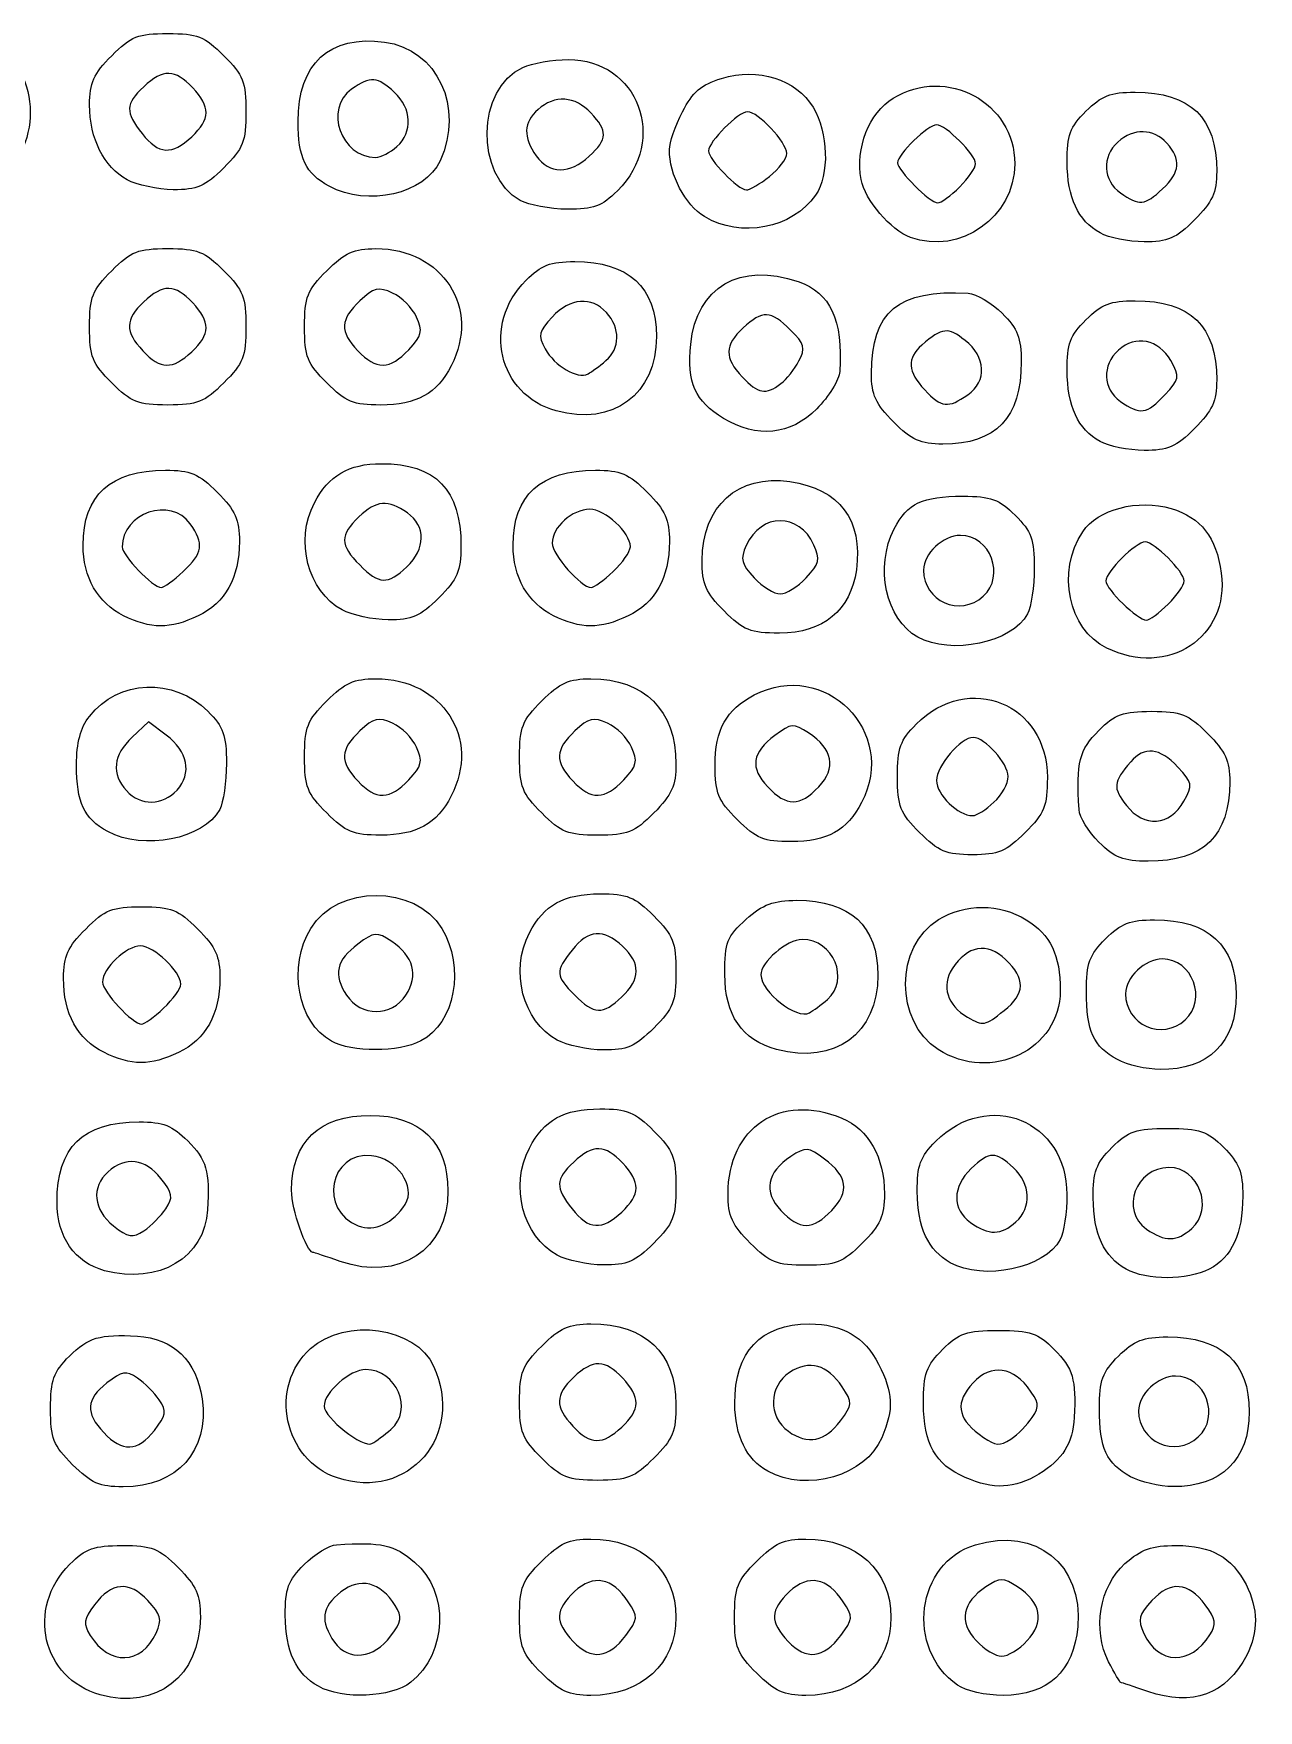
# Model space of a CAD drawing. Extents: x -1 to 2559, y 1 to 1442.
# Drawn here: x 1691.3 to 1942, y 746.3 to 1089.3 of the extents above; entities that cross this region are included whole.
import ezdxf

# ---------------------------------------------------------------- set-up
doc = ezdxf.new("R2010")
doc.units = 0
doc.layers.get('0').update_dxf_attribs({"linetype": 'CONTINUOUS'})
doc.layers.add('IMAGE', color=7, linetype='CONTINUOUS')

# ---------------------------------------------------------------- blocks, each defined once
blk = doc.blocks.new('wave')
at = {"layer": 'IMAGE', "color": 7}
for points in [[(820.81, -541.72), (820.81, -541.72)], [(862.79, -543.74), (862.79, -543.74)], [(902.14, -545.72), (902.14, -545.72)], [(807.58, -550.53), (807.58, -550.53)], [(848.93, -551.87), (848.93, -551.87)], [(939.05, -549.85), (939.05, -549.85)], [(977.96, -552.01), (977.96, -552.01)], [(888.04, -554.76), (888.04, -554.76)], [(1019.48, -552.38), (1019.48, -552.38)], [(925.74, -558.07), (925.74, -558.07)], [(967.9, -562.34), (967.9, -562.34)], [(1006.71, -561.42), (1006.71, -561.42)], [(820.81, -585.72), (820.81, -585.72)], [(865.22, -585.3), (865.22, -585.3)], [(905.56, -587.54), (905.56, -587.54)], [(804.43, -592.08), (804.43, -592.08)], [(848.43, -592.08), (848.43, -592.08)], [(941.35, -592.24), (941.35, -592.24)], [(979.6, -594.54), (979.6, -594.54)], [(1019.96, -594.54), (1019.96, -594.54)], [(895.39, -597.82), (895.39, -597.82)], [(929.65, -599.35), (929.65, -599.35)], [(964.43, -600.08), (964.43, -600.08)], [(1006.71, -604.09), (1006.71, -604.09)], [(819.04, -630.68), (819.04, -630.68)], [(864.81, -629.72), (864.81, -629.72)], [(907.04, -630.68), (907.04, -630.68)], [(946.55, -631.96), (946.55, -631.96)], [(982.79, -635.74), (982.79, -635.74)], [(1020.62, -637.34), (1020.62, -637.34)], [(806.83, -639.72), (806.83, -639.72)], [(851.58, -638.53), (851.58, -638.53)], [(894.83, -639.72), (894.83, -639.72)], [(929.76, -638.75), (929.76, -638.75)], [(969.38, -644.09), (969.38, -644.09)], [(1008.06, -646.34), (1008.06, -646.34)], [(817.8, -675.39), (817.8, -675.39)], [(865.22, -673.3), (865.22, -673.3)], [(909.22, -673.3), (909.22, -673.3)], [(984.98, -677.9), (984.98, -677.9)], [(1023.82, -677.69), (1023.82, -677.69)], [(848.43, -680.08), (848.43, -680.08)], [(892.43, -680.08), (892.43, -680.08)], [(932.43, -681.42), (932.43, -681.42)], [(803.6, -683.87), (803.6, -683.87)], [(969.76, -684.08), (969.76, -684.08)], [(1006.46, -686.05), (1006.46, -686.05)], [(815.04, -720.01), (815.04, -720.01)], [(864.64, -717.35), (864.64, -717.35)], [(908.81, -717.72), (908.81, -717.72)], [(950.9, -718.21), (950.9, -718.21)], [(987.05, -720.52), (987.05, -720.52)], [(1024.12, -722.41), (1024.12, -722.41)], [(849.38, -726.76), (849.38, -726.76)], [(895.58, -726.53), (895.58, -726.53)], [(802.83, -729.05), (802.83, -729.05)], [(940.49, -728.44), (940.49, -728.44)], [(973.58, -728.47), (973.58, -728.47)], [(1010.26, -730.54), (1010.26, -730.54)], [(815.49, -761.06), (815.49, -761.06)], [(864.49, -760.16), (864.49, -760.16)], [(908.81, -761.72), (908.81, -761.72)], [(989.46, -763.74), (989.46, -763.74)], [(935.1, -768.08), (935.1, -768.08)], [(1025.46, -765.08), (1025.46, -765.08)], [(851.18, -771.83), (851.18, -771.83)], [(895.58, -770.53), (895.58, -770.53)], [(802.98, -773.72), (802.98, -773.72)], [(976.04, -772.09), (976.04, -772.09)], [(1012.04, -773.42), (1012.04, -773.42)], [(861.56, -806.21), (861.56, -806.21)], [(908.81, -805.72), (908.81, -805.72)], [(953.57, -804.45), (953.57, -804.45)], [(992.82, -803.73), (992.82, -803.73)], [(813.16, -806.41), (813.16, -806.41)], [(1026.79, -807.74), (1026.79, -807.74)], [(892.43, -812.08), (892.43, -812.08)], [(796.43, -813.42), (796.43, -813.42)], [(850.61, -816.13), (850.61, -816.13)], [(938.71, -814.76), (938.71, -814.76)], [(979.07, -816.03), (979.07, -816.03)], [(1012.93, -815.87), (1012.93, -815.87)], [(813.52, -847.85), (813.52, -847.85)], [(861.56, -848.46), (861.56, -848.46)], [(909.63, -848.36), (909.63, -848.36)], [(953.63, -848.36), (953.63, -848.36)], [(991.79, -849.4), (991.79, -849.4)], [(1029.16, -848.24), (1029.16, -848.24)], [(892.43, -856.08), (892.43, -856.08)], [(936.43, -856.08), (936.43, -856.08)], [(802.06, -860.49), (802.06, -860.49)], [(846.71, -858.76), (846.71, -858.76)], [(977.52, -858.53), (977.52, -858.53)]]:
    blk.add_lwpolyline(points, close=True, dxfattribs=at)
for points in [[(815.58, -664.17), (811.93, -661.45), (808.58, -664.6)], [(949.12, -674.73), (949.12, -674.73)], [(951.78, -761.4), (951.78, -761.4)], [(1016.47, -859.81), (1016.47, -859.81)]]:
    blk.add_lwpolyline(points, dxfattribs=at)
for points in [[(804.43, -525.15), (808.42, -521.16), (809.79, -520.62), (815.9, -520.62)], [(815.9, -520.62), (822, -520.62), (823.37, -521.16), (827.36, -525.15)], [(842.56, -538.64), (842.56, -526.75), (848.98, -520.85), (860.26, -522.36)], [(779.18, -522.51), (789.74, -526.92), (790.79, -543.63), (780.94, -550.53)], [(860.26, -522.36), (871.05, -523.81), (876.62, -535.71), (871.64, -546.65)], [(799.9, -535.22), (799.9, -530.7), (800.73, -528.85), (804.43, -525.15)], [(821, -531.7), (817.38, -527.85), (814.93, -527.81), (810.98, -531.51)], [(827.36, -525.15), (831.36, -529.14), (831.9, -530.51), (831.9, -536.62)], [(888.04, -554.76), (878.74, -549.6), (879.06, -531.86), (888.53, -527.54)], [(888.53, -527.54), (890.45, -526.67), (894.65, -525.95), (897.86, -525.95)], [(897.86, -525.95), (912.18, -525.95), (918.34, -542.37), (907.93, -552.79)], [(929.23, -529.79), (936.75, -527.54), (944.47, -529.97), (947.96, -535.69)], [(964.37, -533.85), (975.31, -527.18), (989.23, -534.7), (989.23, -547.28)], [(810.98, -531.51), (807.19, -535.08), (807.13, -536.62), (810.66, -541.1)], [(820.81, -541.72), (824.66, -538.1), (824.7, -535.65), (821, -531.7)], [(862.31, -532.67), (858.81, -529.4), (857.41, -529.3), (853.53, -532.02)], [(921.23, -536.62), (923.3, -532.56), (925.09, -531.03), (929.23, -529.79)], [(853.53, -532.02), (847.83, -536.01), (851.32, -545.95), (858.42, -545.95)], [(862.79, -543.74), (866.07, -540.77), (865.87, -535.98), (862.31, -532.67)], [(902.51, -536.87), (899.28, -533.39), (895.03, -533.12), (891.67, -536.16)], [(957.78, -550.47), (956.58, -544.08), (959.45, -536.85), (964.37, -533.85)], [(1003.79, -536.51), (1006.98, -533.33), (1008.82, -532.62), (1013.86, -532.62)], [(1013.86, -532.62), (1025.21, -532.62), (1030.56, -537.81), (1030.56, -548.81)], [(807.58, -550.53), (802.82, -547.95), (799.9, -542.12), (799.9, -535.22)], [(831.9, -536.62), (831.9, -542.72), (831.36, -544.09), (827.36, -548.08)], [(891.67, -536.16), (888.68, -538.86), (888.57, -541.75), (891.31, -545.65)], [(902.14, -545.72), (905.93, -542.16), (906, -540.61), (902.51, -536.87)], [(918.56, -544.36), (918.56, -542.98), (919.76, -539.49), (921.23, -536.62)], [(934.56, -536.62), (932.68, -536.62), (926.56, -542.73), (926.56, -544.62)], [(942.56, -545.13), (942.56, -542.85), (936.71, -536.62), (934.56, -536.62)], [(947.96, -535.69), (951.09, -540.82), (951.34, -549.58), (948.48, -553.66)], [(999.94, -546.85), (999.9, -541.48), (1000.54, -539.77), (1003.79, -536.51)], [(810.66, -541.1), (814.02, -545.37), (816.74, -545.54), (820.81, -541.72)], [(848.93, -551.87), (844.11, -549.25), (842.56, -546.05), (842.56, -538.64)], [(973.23, -539.28), (971.47, -539.28), (965.23, -545.34), (965.23, -547.04)], [(981.23, -547.28), (981.23, -545.39), (975.12, -539.28), (973.23, -539.28)], [(1020.36, -543.05), (1017.61, -540.02), (1013.53, -539.93), (1010.33, -542.82)], [(858.42, -545.95), (859.48, -545.95), (861.45, -544.96), (862.79, -543.74)], [(925.74, -558.07), (921.72, -555.62), (918.56, -549.59), (918.56, -544.36)], [(926.56, -544.62), (926.56, -546.37), (932.62, -552.62), (934.32, -552.62)], [(939.05, -549.85), (940.98, -548.33), (942.56, -546.21), (942.56, -545.13)], [(1010.33, -542.82), (1007.02, -545.82), (1007.27, -550.69), (1010.86, -553.21)], [(1019.48, -552.38), (1023.13, -548.95), (1023.37, -546.38), (1020.36, -543.05)], [(827.36, -548.08), (823.57, -551.88), (821.89, -552.61), (817.03, -552.56)], [(871.64, -546.65), (868.55, -553.44), (856.79, -556.14), (848.93, -551.87)], [(891.31, -545.65), (893.94, -549.41), (898.19, -549.44), (902.14, -545.72)], [(965.23, -547.04), (965.23, -548.62), (971.9, -555.28), (973.47, -555.28)], [(989.23, -547.28), (989.23, -558.13), (978.03, -566.03), (967.9, -562.34)], [(977.96, -552.01), (979.76, -550.21), (981.23, -548.08), (981.23, -547.28)], [(1006.71, -561.42), (1002.16, -558.9), (1000, -554.25), (999.94, -546.85)], [(1030.56, -548.81), (1030.56, -553.18), (1029.69, -555.08), (1026.03, -558.75)], [(817.03, -552.56), (813.84, -552.53), (809.59, -551.62), (807.58, -550.53)], [(934.32, -552.62), (934.99, -552.62), (937.12, -551.37), (939.05, -549.85)], [(967.9, -562.34), (963.84, -560.87), (958.57, -554.69), (957.78, -550.47)], [(973.47, -555.28), (974.14, -555.28), (976.16, -553.81), (977.96, -552.01)], [(897.67, -556.57), (894.13, -556.54), (889.8, -555.73), (888.04, -554.76)], [(907.93, -552.79), (904.75, -555.97), (903.01, -556.61), (897.67, -556.57)], [(948.48, -553.66), (943.68, -560.52), (933.12, -562.57), (925.74, -558.07)], [(1010.86, -553.21), (1014.75, -555.93), (1015.8, -555.83), (1019.48, -552.38)], [(1026.03, -558.75), (1022.24, -562.54), (1020.55, -563.27), (1015.7, -563.24)], [(1015.7, -563.24), (1012.51, -563.21), (1008.46, -562.39), (1006.71, -561.42)], [(804.43, -569.15), (808.42, -565.16), (809.79, -564.62), (815.9, -564.62)], [(815.9, -564.62), (822, -564.62), (823.37, -565.16), (827.36, -569.15)], [(848.43, -569.15), (852.13, -565.45), (853.98, -564.62), (858.5, -564.62)], [(858.5, -564.62), (872.15, -564.62), (879.99, -576.83), (873.9, -588.6)], [(799.9, -580.62), (799.9, -574.51), (800.44, -573.14), (804.43, -569.15)], [(827.36, -569.15), (831.36, -573.14), (831.9, -574.51), (831.9, -580.62)], [(843.9, -580.62), (843.9, -574.51), (844.44, -573.14), (848.43, -569.15)], [(889.2, -571.11), (892.31, -568), (894.18, -567.28), (899.19, -567.28)], [(899.19, -567.28), (910.2, -567.28), (915.9, -572.5), (915.9, -582.59)], [(922.91, -584.17), (924.03, -572.52), (933.1, -567.25), (944.94, -571.38)], [(821, -575.7), (817.38, -571.85), (814.93, -571.81), (810.98, -575.51)], [(861.9, -573.71), (859, -572.39), (858.08, -572.61), (855.22, -575.29)], [(895.39, -597.82), (883.5, -594.53), (880.17, -580.14), (889.2, -571.11)], [(944.94, -571.38), (951.55, -573.69), (954.06, -579.11), (953.42, -589.75)], [(959.9, -590.17), (959.9, -577.49), (965.42, -572.9), (979.67, -573.76)], [(810.98, -575.51), (807.14, -579.13), (807.09, -581.59), (810.8, -585.53)], [(820.81, -585.72), (824.66, -582.1), (824.7, -579.65), (821, -575.7)], [(855.22, -575.29), (851.14, -579.13), (851.04, -581.53), (854.8, -585.53)], [(866.8, -578.61), (865.96, -576.76), (863.75, -574.55), (861.9, -573.71)], [(905.69, -577.72), (902.62, -574.33), (898.26, -574.68), (894.57, -578.61)], [(979.67, -573.76), (981.37, -573.86), (984.52, -575.7), (986.67, -577.85)], [(1003.79, -579.18), (1006.98, -576), (1008.82, -575.28), (1013.86, -575.28)], [(1013.86, -575.28), (1025.21, -575.28), (1030.56, -580.47), (1030.56, -591.48)], [(865.22, -585.3), (867.91, -582.43), (868.12, -581.51), (866.8, -578.61)], [(894.57, -578.61), (891.8, -581.55), (891.64, -582.31), (893.15, -585.14)], [(905.56, -587.54), (908.5, -585.02), (908.55, -580.88), (905.69, -577.72)], [(943.34, -581.27), (939.27, -577.2), (937.61, -577.13), (933.65, -580.85)], [(986.67, -577.85), (989.83, -581.01), (990.56, -582.89), (990.56, -587.78)], [(999.94, -589.51), (999.9, -584.14), (1000.54, -582.43), (1003.79, -579.18)], [(804.43, -592.08), (800.44, -588.09), (799.9, -586.72), (799.9, -580.62)], [(831.9, -580.62), (831.9, -586.72), (831.36, -588.09), (827.36, -592.08)], [(848.43, -592.08), (844.44, -588.09), (843.9, -586.72), (843.9, -580.62)], [(915.9, -582.59), (915.9, -594.45), (907.03, -601.04), (895.39, -597.82)], [(933.65, -580.85), (929.8, -584.46), (929.76, -586.92), (933.46, -590.86)], [(945.06, -587.61), (946.45, -585), (946.22, -584.15), (943.34, -581.27)], [(979.07, -583.4), (975.54, -580.62), (974.44, -580.74), (970.23, -584.36)], [(1021.15, -587.54), (1018.72, -583.2), (1013.93, -582.23), (1010.45, -585.38)], [(810.8, -585.53), (814.41, -589.38), (816.87, -589.42), (820.81, -585.72)], [(854.8, -585.53), (858.52, -589.49), (861.33, -589.43), (865.22, -585.3)], [(893.15, -585.14), (895.01, -588.61), (899.75, -591.38), (901.9, -590.25)], [(929.65, -599.35), (923.77, -595.77), (922.15, -592.1), (922.91, -584.17)], [(970.23, -584.36), (967.12, -587.03), (967.29, -589.8), (970.8, -593.53)], [(979.6, -594.54), (983.61, -591.73), (983.37, -586.78), (979.07, -583.4)], [(1010.45, -585.38), (1007.03, -588.48), (1007.22, -593.32), (1010.86, -595.87)], [(873.9, -588.6), (870.95, -594.32), (866.81, -596.62), (859.47, -596.62)], [(901.9, -590.25), (902.63, -589.86), (904.28, -588.64), (905.56, -587.54)], [(941.35, -592.24), (942.51, -591.35), (944.18, -589.26), (945.06, -587.61)], [(953.42, -589.75), (953.31, -591.47), (951.19, -594.92), (948.7, -597.42)], [(990.56, -587.78), (990.56, -599.23), (985.42, -604.62), (974.5, -604.62)], [(1006.71, -604.09), (1002.16, -601.57), (1000, -596.91), (999.94, -589.51)], [(1019.96, -594.54), (1022.96, -591.35), (1023.04, -590.91), (1021.15, -587.54)], [(815.9, -596.62), (809.79, -596.62), (808.42, -596.08), (804.43, -592.08)], [(827.36, -592.08), (823.37, -596.08), (822, -596.62), (815.9, -596.62)], [(859.47, -596.62), (853.85, -596.62), (852.35, -596), (848.43, -592.08)], [(933.46, -590.86), (936.72, -594.33), (938.27, -594.6), (941.35, -592.24)], [(964.43, -600.08), (960.77, -596.42), (959.9, -594.51), (959.9, -590.17)], [(1030.56, -591.48), (1030.56, -595.85), (1029.69, -597.75), (1026.03, -601.42)], [(970.8, -593.53), (974.21, -597.17), (975.62, -597.33), (979.6, -594.54)], [(1010.86, -595.87), (1014.9, -598.7), (1016.24, -598.5), (1019.96, -594.54)], [(948.7, -597.42), (943.31, -602.8), (936.45, -603.5), (929.65, -599.35)], [(974.5, -604.62), (969.98, -604.62), (968.13, -603.78), (964.43, -600.08)], [(1026.03, -601.42), (1022.24, -605.21), (1020.55, -605.94), (1015.7, -605.9)], [(1015.7, -605.9), (1012.51, -605.88), (1008.46, -605.06), (1006.71, -604.09)], [(798.56, -625.28), (798.56, -615.1), (804.23, -609.95), (815.43, -609.95)], [(815.43, -609.95), (820.55, -609.95), (822.2, -610.65), (826.03, -614.48)], [(845.89, -616.63), (848.75, -611.1), (852.99, -608.62), (859.59, -608.62)], [(859.59, -608.62), (870.77, -608.62), (875.9, -613.92), (875.9, -625.48)], [(886.56, -625.28), (886.56, -615.1), (892.23, -609.95), (903.43, -609.95)], [(903.43, -609.95), (908.55, -609.95), (910.2, -610.65), (914.03, -614.48)], [(925.23, -628.42), (925.25, -617.32), (932.61, -610.72), (943.21, -612.29)], [(943.21, -612.29), (953.4, -613.79), (958.18, -620.12), (956.82, -630.31)], [(820.49, -620.91), (816.55, -615.3), (806.56, -618.69), (806.56, -625.64)], [(826.03, -614.48), (829.73, -618.18), (830.56, -620.03), (830.56, -624.55)], [(851.58, -638.53), (844.53, -634.7), (841.86, -624.42), (845.89, -616.63)], [(864.93, -618.69), (860.93, -615.89), (858.64, -616.08), (854.98, -619.51)], [(914.03, -614.48), (917.73, -618.18), (918.56, -620.03), (918.56, -624.55)], [(964.58, -621.92), (967.25, -616.75), (970.35, -615.28), (978.58, -615.28)], [(978.58, -615.28), (984.38, -615.28), (986.04, -615.88), (989.33, -619.18)], [(1003.16, -622.53), (1006.16, -617.96), (1014.49, -615.77), (1021.24, -617.79)], [(819.04, -630.68), (823.1, -626.91), (823.38, -625.04), (820.49, -620.91)], [(854.98, -619.51), (851.06, -623.2), (851.09, -625.27), (855.17, -629.34)], [(864.81, -629.72), (868.71, -626.05), (868.76, -621.37), (864.93, -618.69)], [(902.28, -617.95), (898.65, -617.95), (894.56, -621.62), (894.56, -624.89)], [(910.56, -625.6), (910.56, -622.72), (905.4, -617.95), (902.28, -617.95)], [(948.13, -625.26), (945.08, -618.57), (937.35, -618.64), (934.28, -625.38)], [(989.33, -619.18), (992.63, -622.48), (993.23, -624.13), (993.23, -629.93)], [(1021.24, -617.79), (1027.38, -619.64), (1030.51, -623.67), (1031.5, -631.01)], [(969.38, -644.09), (962.83, -640.46), (960.52, -629.78), (964.58, -621.92)], [(978.13, -623.28), (974.56, -623.28), (970.56, -627.03), (970.56, -630.38)], [(982.79, -635.74), (987.35, -631.61), (984.24, -623.28), (978.13, -623.28)], [(1008.06, -646.34), (1000.15, -642.44), (997.75, -630.79), (1003.16, -622.53)], [(806.83, -639.72), (801.58, -637.13), (798.56, -631.86), (798.56, -625.28)], [(806.56, -625.64), (806.56, -627.44), (812.84, -633.95), (814.56, -633.95)], [(830.56, -624.55), (830.56, -631.93), (827.67, -637.12), (822.09, -639.77)], [(875.9, -625.48), (875.9, -630.6), (875.19, -632.25), (871.36, -636.08)], [(894.83, -639.72), (889.58, -637.13), (886.56, -631.86), (886.56, -625.28)], [(894.56, -624.89), (894.56, -627.25), (900.48, -633.95), (902.56, -633.95)], [(907.04, -630.68), (908.98, -628.88), (910.56, -626.59), (910.56, -625.6)], [(918.56, -624.55), (918.56, -631.93), (915.67, -637.12), (910.09, -639.77)], [(934.28, -625.38), (933.01, -628.15), (933.26, -629.14), (935.91, -631.96)], [(946.55, -631.96), (949.25, -629.09), (949.46, -628.18), (948.13, -625.26)], [(1015.9, -624.62), (1014.01, -624.62), (1007.9, -630.73), (1007.9, -632.62)], [(1023.9, -632.62), (1023.9, -630.73), (1017.78, -624.62), (1015.9, -624.62)], [(814.56, -633.95), (815.08, -633.95), (817.09, -632.48), (819.04, -630.68)], [(855.17, -629.34), (859.19, -633.37), (860.86, -633.43), (864.81, -629.72)], [(902.56, -633.95), (903.08, -633.95), (905.09, -632.48), (907.04, -630.68)], [(929.76, -638.75), (925.99, -634.98), (925.23, -633.24), (925.23, -628.42)], [(956.82, -630.31), (955.7, -638.61), (950.03, -643.28), (941.08, -643.28)], [(970.56, -630.38), (970.56, -636.77), (978.03, -640.05), (982.79, -635.74)], [(993.23, -629.93), (993.23, -633.71), (992.61, -637.95), (991.86, -639.36)], [(1031.5, -631.01), (1033.26, -644.14), (1020.51, -652.47), (1008.06, -646.34)], [(935.91, -631.96), (937.62, -633.79), (940.02, -635.28), (941.23, -635.28)], [(941.23, -635.28), (942.44, -635.28), (944.84, -633.79), (946.55, -631.96)], [(1007.9, -632.62), (1007.9, -634.32), (1014.39, -640.62), (1016.15, -640.62)], [(1020.62, -637.34), (1022.42, -635.54), (1023.9, -633.42), (1023.9, -632.62)], [(871.36, -636.08), (867.57, -639.88), (865.89, -640.61), (861.03, -640.56)], [(1016.15, -640.62), (1016.81, -640.62), (1018.82, -639.14), (1020.62, -637.34)], [(822.09, -639.77), (816.34, -642.5), (812.44, -642.49), (806.83, -639.72)], [(861.03, -640.56), (857.84, -640.53), (853.59, -639.62), (851.58, -638.53)], [(910.09, -639.77), (904.34, -642.5), (900.44, -642.49), (894.83, -639.72)], [(941.08, -643.28), (935.14, -643.28), (933.73, -642.72), (929.76, -638.75)], [(991.86, -639.36), (988.7, -645.26), (976.22, -647.88), (969.38, -644.09)], [(935.91, -655.94), (950.36, -648.47), (965.38, -663.49), (957.9, -677.93)], [(969.06, -661.91), (979.84, -651.14), (995.9, -657.68), (995.9, -672.85)], [(799.85, -660.31), (805.79, -652.76), (817.1, -652.28), (824.1, -659.28)], [(848.43, -657.15), (852.13, -653.45), (853.98, -652.62), (858.5, -652.62)], [(858.5, -652.62), (872.15, -652.62), (879.99, -664.83), (873.9, -676.6)], [(892.43, -657.15), (896.13, -653.45), (897.98, -652.62), (902.5, -652.62)], [(902.5, -652.62), (913.42, -652.62), (919.9, -659.09), (919.9, -670.02)], [(843.9, -668.62), (843.9, -662.51), (844.44, -661.14), (848.43, -657.15)], [(887.9, -668.62), (887.9, -662.51), (888.44, -661.14), (892.43, -657.15)], [(927.9, -670.38), (927.9, -663.04), (930.19, -658.9), (935.91, -655.94)], [(797.23, -670.22), (797.23, -665.7), (798.05, -662.6), (799.85, -660.31)], [(824.1, -659.28), (827.29, -662.47), (827.9, -664.17), (827.9, -669.93)], [(861.9, -661.71), (859, -660.39), (858.08, -660.61), (855.22, -663.29)], [(866.8, -666.61), (865.96, -664.76), (863.75, -662.55), (861.9, -661.71)], [(905.9, -661.71), (903, -660.39), (902.08, -660.61), (899.22, -663.29)], [(910.8, -666.61), (909.96, -664.76), (907.75, -662.55), (905.9, -661.71)], [(947.05, -663.71), (943.95, -661.68), (943.52, -661.71), (940.15, -664.22)], [(965.23, -672.65), (965.23, -666.82), (965.83, -665.15), (969.06, -661.91)], [(1006.46, -663.18), (1009.76, -659.88), (1011.41, -659.28), (1017.26, -659.28)], [(1017.26, -659.28), (1023.33, -659.28), (1024.71, -659.83), (1028.7, -663.82)], [(808.58, -664.6), (804.7, -668.24), (804.3, -672.05), (807.44, -675.51)], [(817.8, -675.39), (820.91, -671.96), (820.02, -667.47), (815.58, -664.17)], [(855.22, -663.29), (851.14, -667.13), (851.04, -669.53), (854.8, -673.53)], [(899.22, -663.29), (895.14, -667.13), (895.04, -669.53), (898.8, -673.53)], [(940.15, -664.22), (935.42, -667.75), (934.99, -670.81), (938.67, -674.73)], [(949.12, -674.73), (952.73, -670.89), (951.99, -666.94), (947.05, -663.71)], [(980.73, -664.62), (978.18, -664.62), (973.23, -670.44), (973.23, -673.44)], [(987.9, -672.62), (987.9, -669.98), (983.09, -664.62), (980.73, -664.62)], [(1002.4, -679.39), (1001.81, -669.61), (1002.4, -667.24), (1006.46, -663.18)], [(1028.7, -663.82), (1032.36, -667.48), (1033.23, -669.39), (1033.23, -673.75)], [(848.43, -680.08), (844.44, -676.09), (843.9, -674.72), (843.9, -668.62)], [(865.22, -673.3), (867.91, -670.43), (868.12, -669.51), (866.8, -666.61)], [(892.43, -680.08), (888.44, -676.09), (887.9, -674.72), (887.9, -668.62)], [(909.22, -673.3), (911.91, -670.43), (912.12, -669.51), (910.8, -666.61)], [(1022.63, -670.69), (1018.89, -666.7), (1015.77, -666.36), (1012.97, -669.62)], [(803.6, -683.87), (798.71, -681.22), (797.23, -678.04), (797.23, -670.22)], [(827.9, -669.93), (827.9, -673.71), (827.28, -677.95), (826.52, -679.36)], [(919.9, -670.02), (919.9, -674.53), (919.06, -676.38), (915.36, -680.08)], [(932.43, -681.42), (928.51, -677.5), (927.9, -676), (927.9, -670.38)], [(1012.97, -669.62), (1009.35, -673.84), (1009.24, -674.93), (1012.07, -678.53)], [(1023.82, -677.69), (1025.7, -674.32), (1025.63, -673.88), (1022.63, -670.69)], [(807.44, -675.51), (810.3, -678.67), (814.88, -678.62), (817.8, -675.39)], [(854.8, -673.53), (858.52, -677.49), (861.33, -677.43), (865.22, -673.3)], [(898.8, -673.53), (902.52, -677.49), (905.33, -677.43), (909.22, -673.3)], [(938.67, -674.73), (942.49, -678.8), (945.3, -678.8), (949.12, -674.73)], [(969.76, -684.08), (965.78, -680.09), (965.23, -678.72), (965.23, -672.65)], [(973.23, -673.44), (973.23, -676.35), (977.61, -680.62), (980.61, -680.62)], [(984.98, -677.9), (986.58, -676.4), (987.9, -674.03), (987.9, -672.62)], [(995.9, -672.85), (995.9, -678.69), (995.32, -680.13), (991.36, -684.08)], [(1033.23, -673.75), (1033.23, -684.76), (1027.88, -689.95), (1016.53, -689.95)], [(873.9, -676.6), (870.95, -682.32), (866.81, -684.62), (859.47, -684.62)], [(957.9, -677.93), (954.95, -683.65), (950.81, -685.95), (943.47, -685.95)], [(980.61, -680.62), (981.41, -680.62), (983.37, -679.39), (984.98, -677.9)], [(1012.07, -678.53), (1015.69, -683.13), (1020.99, -682.75), (1023.82, -677.69)], [(826.52, -679.36), (823.28, -685.42), (810.93, -687.85), (803.6, -683.87)], [(859.47, -684.62), (853.85, -684.62), (852.35, -684), (848.43, -680.08)], [(903.9, -684.62), (897.79, -684.62), (896.42, -684.08), (892.43, -680.08)], [(915.36, -680.08), (911.37, -684.08), (910, -684.62), (903.9, -684.62)], [(943.47, -685.95), (937.85, -685.95), (936.35, -685.33), (932.43, -681.42)], [(1006.46, -686.05), (1004.32, -683.91), (1002.49, -680.91), (1002.4, -679.39)], [(980.56, -688.62), (975.21, -688.62), (973.63, -687.95), (969.76, -684.08)], [(991.36, -684.08), (987.49, -687.95), (985.91, -688.62), (980.56, -688.62)], [(1016.53, -689.95), (1011.49, -689.95), (1009.65, -689.24), (1006.46, -686.05)], [(845.17, -703.69), (850.65, -694.7), (866.47, -694.7), (871.96, -703.69)], [(799.1, -703.82), (803.09, -699.82), (804.46, -699.28), (810.56, -699.28)], [(810.56, -699.28), (816.67, -699.28), (818.04, -699.82), (822.03, -703.82)], [(889.89, -704.63), (892.85, -698.91), (896.98, -696.62), (904.33, -696.62)], [(904.33, -696.62), (909.94, -696.62), (911.45, -697.23), (915.36, -701.15)], [(934.25, -701.84), (937.71, -698.75), (939.86, -697.95), (944.65, -697.95)], [(944.65, -697.95), (955.53, -697.95), (961.23, -703.21), (961.23, -713.26)], [(973.64, -701.89), (979.1, -698.56), (986.06, -698.58), (991.6, -701.95)], [(915.36, -701.15), (919.36, -705.14), (919.9, -706.51), (919.9, -712.62)], [(929.9, -713.07), (929.9, -706.47), (930.33, -705.34), (934.25, -701.84)], [(973.58, -728.47), (964.63, -722.74), (964.66, -707.36), (973.64, -701.89)], [(991.6, -701.95), (996.53, -704.96), (998.56, -709.18), (998.56, -716.41)], [(1007.79, -705.85), (1010.98, -702.66), (1012.82, -701.95), (1017.86, -701.95)], [(1017.86, -701.95), (1028.88, -701.95), (1034.56, -707.17), (1034.56, -717.28)], [(794.56, -713.88), (794.56, -709.37), (795.4, -707.51), (799.1, -703.82)], [(822.03, -703.82), (825.73, -707.51), (826.56, -709.37), (826.56, -713.88)], [(849.38, -726.76), (842.48, -722.93), (840.4, -711.52), (845.17, -703.69)], [(861.72, -706.38), (858.62, -704.34), (858.19, -704.38), (854.82, -706.89)], [(864.64, -717.35), (867.27, -713.33), (866.2, -709.31), (861.72, -706.38)], [(871.96, -703.69), (876.79, -711.62), (874.67, -723.11), (867.7, -726.72)], [(895.58, -726.53), (888.53, -722.7), (885.86, -712.42), (889.89, -704.63)], [(908.98, -707.33), (905.05, -703.68), (901.98, -703.91), (898.66, -708.13)], [(945.74, -705.95), (942.63, -705.95), (937.19, -710.6), (937.27, -713.2)], [(950.9, -718.21), (955.56, -714.2), (952.09, -705.95), (945.74, -705.95)], [(987.34, -710.06), (983.55, -706.49), (979.56, -707.18), (976.43, -711.96)], [(1003.9, -716.6), (1003.9, -710.8), (1004.5, -709.14), (1007.79, -705.85)], [(810.33, -707.28), (807.36, -707.28), (802.56, -711.85), (802.56, -714.68)], [(818.56, -715.1), (818.56, -712.53), (813.03, -707.28), (810.33, -707.28)], [(854.82, -706.89), (850.37, -710.21), (849.72, -713.12), (852.48, -717.35)], [(898.66, -708.13), (895.15, -712.59), (895.19, -713.36), (899.17, -717.34)], [(908.81, -717.72), (912.68, -714.08), (912.73, -710.83), (908.98, -707.33)], [(987.05, -720.52), (991.42, -717.08), (991.51, -713.97), (987.34, -710.06)], [(1019.46, -709.95), (1015.89, -709.95), (1011.9, -713.7), (1011.9, -717.05)], [(1024.12, -722.41), (1028.69, -718.28), (1025.57, -709.95), (1019.46, -709.95)], [(919.9, -712.62), (919.9, -718.72), (919.36, -720.09), (915.36, -724.08)], [(940.49, -728.44), (933.38, -726.52), (929.9, -721.47), (929.9, -713.07)], [(937.27, -713.2), (937.38, -716.75), (944.62, -722.41), (947.2, -720.97)], [(961.23, -713.26), (961.23, -725.22), (952.44, -731.65), (940.49, -728.44)], [(976.43, -711.96), (974.14, -715.47), (975.39, -719.41), (979.58, -721.85)], [(802.83, -729.05), (797.41, -726.38), (794.56, -721.16), (794.56, -713.88)], [(802.56, -714.68), (802.56, -716.7), (808.69, -723.28), (810.56, -723.28)], [(815.04, -720.01), (816.98, -718.21), (818.56, -716), (818.56, -715.1)], [(826.56, -713.88), (826.56, -721.26), (823.67, -726.45), (818.09, -729.1)], [(998.56, -716.41), (998.56, -728.52), (984.36, -735.38), (973.58, -728.47)], [(1010.26, -730.54), (1005.34, -727.87), (1003.9, -724.71), (1003.9, -716.6)], [(810.56, -723.28), (811.08, -723.28), (813.09, -721.81), (815.04, -720.01)], [(852.48, -717.35), (855.41, -721.81), (861.72, -721.81), (864.64, -717.35)], [(899.17, -717.34), (903.19, -721.37), (904.86, -721.43), (908.81, -717.72)], [(947.2, -720.97), (947.95, -720.55), (949.61, -719.31), (950.9, -718.21)], [(1011.9, -717.05), (1011.9, -723.44), (1019.37, -726.71), (1024.12, -722.41)], [(1034.56, -717.28), (1034.56, -727.04), (1028.82, -732.67), (1018.96, -732.56)], [(979.58, -721.85), (982.76, -723.71), (983.06, -723.65), (987.05, -720.52)], [(867.7, -726.72), (863.13, -729.08), (853.61, -729.1), (849.38, -726.76)], [(905.03, -728.56), (901.84, -728.53), (897.59, -727.62), (895.58, -726.53)], [(915.36, -724.08), (911.57, -727.88), (909.89, -728.61), (905.03, -728.56)], [(818.09, -729.1), (812.34, -731.83), (808.44, -731.82), (802.83, -729.05)], [(1018.96, -732.56), (1016.18, -732.53), (1012.26, -731.62), (1010.26, -730.54)], [(930.56, -758.02), (930.56, -744.4), (941.28, -737.26), (953.85, -742.51)], [(973.06, -747.25), (983.82, -736.49), (999.9, -743.01), (999.9, -758.14)], [(889.89, -748.63), (892.85, -742.91), (896.98, -740.62), (904.33, -740.62)], [(904.33, -740.62), (909.94, -740.62), (911.45, -741.23), (915.36, -745.15)], [(793.23, -759.7), (793.23, -748.42), (798.49, -743.28), (810.06, -743.28)], [(810.06, -743.28), (814.96, -743.28), (816.84, -744.02), (820, -747.18)], [(841.23, -757.28), (841.23, -747.35), (846.91, -741.95), (857.36, -741.95)], [(857.36, -741.95), (867.59, -741.95), (873.23, -747.45), (873.23, -757.41)], [(953.85, -742.51), (959.34, -744.8), (962.56, -750.54), (962.56, -758.02)], [(820, -747.18), (823.83, -751.01), (824.5, -753.33), (824.05, -761.24)], [(909, -751.7), (905.38, -747.85), (902.93, -747.81), (898.98, -751.51)], [(915.36, -745.15), (919.36, -749.14), (919.9, -750.51), (919.9, -756.62)], [(969.28, -757.51), (969.24, -752.17), (969.88, -750.43), (973.06, -747.25)], [(1009.13, -748.51), (1012.52, -745.12), (1014.01, -744.62), (1020.56, -744.62)], [(1020.56, -744.62), (1027.12, -744.62), (1028.61, -745.12), (1032, -748.51)], [(814.49, -754.83), (811.31, -750.78), (807.22, -750.28), (803.67, -753.49)], [(857.6, -750.2), (848.97, -749.36), (846.7, -761.35), (854.89, -764.53)], [(864.49, -760.16), (866.78, -756.53), (862.74, -750.71), (857.6, -750.2)], [(895.58, -770.53), (888.53, -766.7), (885.86, -756.42), (889.89, -748.63)], [(943.41, -750.38), (938.47, -753.61), (937.73, -757.56), (941.34, -761.4)], [(950.31, -750.89), (946.94, -748.38), (946.51, -748.34), (943.41, -750.38)], [(951.78, -761.4), (955.47, -757.48), (955.04, -754.42), (950.31, -750.89)], [(988.98, -752.67), (985.3, -749.24), (984.13, -749.26), (980.32, -752.85)], [(1005.28, -758.85), (1005.24, -753.48), (1005.88, -751.77), (1009.13, -748.51)], [(1032, -748.51), (1035.16, -751.67), (1035.9, -753.55), (1035.9, -758.45)], [(803.67, -753.49), (800.18, -756.64), (800.65, -761.3), (804.77, -764.54)], [(898.98, -751.51), (895.19, -755.08), (895.13, -756.62), (898.66, -761.1)], [(908.81, -761.72), (912.66, -758.1), (912.7, -755.65), (909, -751.7)], [(980.32, -752.85), (976.42, -756.51), (976.36, -761.19), (980.19, -763.87)], [(989.46, -763.74), (992.74, -760.77), (992.53, -755.98), (988.98, -752.67)], [(1020.79, -752.62), (1013.98, -752.62), (1010.76, -761.4), (1016.19, -765.21)], [(1025.46, -765.08), (1030.02, -760.95), (1026.9, -752.62), (1020.79, -752.62)], [(815.49, -761.06), (817.04, -758.72), (816.91, -757.9), (814.49, -754.83)], [(845.6, -769.97), (844.25, -769.88), (841.23, -761.12), (841.23, -757.28)], [(873.23, -757.41), (873.23, -769.46), (863.21, -776.01), (851.18, -771.83)], [(919.9, -756.62), (919.9, -762.72), (919.36, -764.09), (915.36, -768.08)], [(935.1, -768.08), (931.4, -764.38), (930.56, -762.53), (930.56, -758.02)], [(962.56, -758.02), (962.56, -762.53), (961.73, -764.38), (958.03, -768.08)], [(976.04, -772.09), (971.49, -769.57), (969.33, -764.91), (969.28, -757.51)], [(999.9, -758.14), (999.9, -761.8), (999.28, -765.95), (998.52, -767.36)], [(802.98, -773.72), (796.88, -772.09), (793.23, -766.83), (793.23, -759.7)], [(824.05, -761.24), (823.5, -771.05), (813.99, -776.68), (802.98, -773.72)], [(811.01, -765.54), (812.49, -764.56), (814.51, -762.54), (815.49, -761.06)], [(854.89, -764.53), (858.16, -765.8), (862.05, -764.03), (864.49, -760.16)], [(898.66, -761.1), (902.02, -765.37), (904.74, -765.54), (908.81, -761.72)], [(941.34, -761.4), (945.16, -765.47), (947.96, -765.47), (951.78, -761.4)], [(1012.04, -773.42), (1007.49, -770.9), (1005.33, -766.25), (1005.28, -758.85)], [(1035.9, -758.45), (1035.9, -766.16), (1033.68, -770.98), (1029.04, -773.38)], [(804.77, -764.54), (807.85, -766.96), (808.67, -767.09), (811.01, -765.54)], [(980.19, -763.87), (983.99, -766.53), (986.41, -766.5), (989.46, -763.74)], [(915.36, -768.08), (911.57, -771.88), (909.89, -772.61), (905.03, -772.56)], [(946.56, -772.62), (940.46, -772.62), (939.09, -772.08), (935.1, -768.08)], [(958.03, -768.08), (954.04, -772.08), (952.67, -772.62), (946.56, -772.62)], [(998.52, -767.36), (995.37, -773.26), (982.89, -775.88), (976.04, -772.09)], [(1016.19, -765.21), (1019.99, -767.86), (1022.41, -767.83), (1025.46, -765.08)], [(851.18, -771.83), (848.28, -770.82), (845.76, -769.98), (845.6, -769.97)], [(905.03, -772.56), (901.84, -772.53), (897.59, -771.62), (895.58, -770.53)], [(1029.04, -773.38), (1024.47, -775.74), (1016.27, -775.76), (1012.04, -773.42)], [(845.12, -789.66), (852.33, -783.21), (866.66, -785.25), (870.3, -793.25)], [(892.43, -789.15), (896.13, -785.45), (897.98, -784.62), (902.5, -784.62)], [(902.5, -784.62), (913.59, -784.62), (919.9, -790.57), (919.9, -801.05)], [(931.94, -800.88), (931.86, -790.35), (937.24, -784.62), (947.23, -784.62)], [(947.23, -784.62), (954, -784.62), (958.48, -787.22), (961.34, -792.83)], [(795.79, -791.18), (799.6, -787.38), (801.94, -786.69), (809.68, -787.11)], [(809.68, -787.11), (817.01, -787.51), (821.82, -792.17), (822.92, -799.95)], [(974.46, -789.85), (977.85, -786.46), (979.34, -785.95), (985.9, -785.95)], [(985.9, -785.95), (992.45, -785.95), (993.94, -786.46), (997.33, -789.85)], [(1010.46, -791.18), (1013.65, -788), (1015.49, -787.28), (1020.53, -787.28)], [(1020.53, -787.28), (1031.55, -787.28), (1037.23, -792.5), (1037.23, -802.62)], [(791.9, -801.98), (791.9, -796.13), (792.49, -794.48), (795.79, -791.18)], [(850.61, -816.13), (839.61, -812.53), (836.47, -797.39), (845.12, -789.66)], [(887.9, -800.62), (887.9, -794.51), (888.44, -793.14), (892.43, -789.15)], [(909, -795.7), (905.38, -791.85), (902.93, -791.81), (898.98, -795.51)], [(953.92, -797.5), (950.92, -792.93), (947.19, -791.9), (943.16, -794.54)], [(970.56, -800.88), (970.56, -794.77), (971.12, -793.18), (974.46, -789.85)], [(997.33, -789.85), (1001.14, -793.65), (1001.82, -795.99), (1001.4, -803.73)], [(1006.56, -801.93), (1006.56, -796.13), (1007.16, -794.48), (1010.46, -791.18)], [(809.68, -795.69), (807.34, -794.14), (806.52, -794.27), (803.44, -796.69)], [(814.16, -800.17), (813.17, -798.69), (811.16, -796.67), (809.68, -795.69)], [(856.41, -793.95), (853.2, -793.95), (847.9, -798.6), (847.9, -801.42)], [(870.3, -793.25), (876.76, -807.43), (865.17, -820.9), (850.61, -816.13)], [(861.56, -806.21), (866.22, -802.2), (862.75, -793.95), (856.41, -793.95)], [(898.98, -795.51), (895.14, -799.13), (895.09, -801.59), (898.8, -805.53)], [(908.81, -805.72), (912.66, -802.1), (912.7, -799.65), (909, -795.7)], [(943.16, -794.54), (938.86, -797.36), (938.72, -803.63), (942.9, -806.58)], [(961.34, -792.83), (964.39, -798.81), (964.53, -801.86), (962, -807.9)], [(991.82, -797.49), (988.25, -792.95), (983.57, -792.92), (980.02, -797.43)], [(1022.13, -795.28), (1018.56, -795.28), (1014.56, -799.03), (1014.56, -802.38)], [(1026.79, -807.74), (1031.35, -803.61), (1028.24, -795.28), (1022.13, -795.28)], [(803.44, -796.69), (799.14, -800.07), (798.97, -802.79), (802.8, -806.86)], [(953.57, -804.45), (956.04, -801.12), (956.06, -800.77), (953.92, -797.5)], [(980.02, -797.43), (976.96, -801.32), (977.76, -804.3), (982.85, -807.86)], [(992.82, -803.73), (994.38, -801.39), (994.24, -800.57), (991.82, -797.49)], [(796.43, -813.42), (792.44, -809.43), (791.9, -808.05), (791.9, -801.98)], [(822.92, -799.95), (824.42, -810.62), (817.85, -817.93), (806.76, -817.94)], [(813.16, -806.41), (815.58, -803.33), (815.71, -802.51), (814.16, -800.17)], [(847.9, -801.42), (847.9, -803.84), (855.88, -810.1), (857.68, -809.09)], [(892.43, -812.08), (888.44, -808.09), (887.9, -806.72), (887.9, -800.62)], [(919.9, -801.05), (919.9, -806.66), (919.28, -808.17), (915.36, -812.08)], [(938.71, -814.76), (934.28, -812.3), (932, -807.62), (931.94, -800.88)], [(979.07, -816.03), (972.94, -813.36), (970.56, -809.14), (970.56, -800.88)], [(1012.93, -815.87), (1008.01, -813.2), (1006.56, -810.04), (1006.56, -801.93)], [(1014.56, -802.38), (1014.56, -808.77), (1022.03, -812.05), (1026.79, -807.74)], [(1037.23, -802.62), (1037.23, -812.37), (1031.48, -818), (1021.63, -817.9)], [(857.68, -809.09), (858.53, -808.61), (860.28, -807.31), (861.56, -806.21)], [(898.8, -805.53), (902.41, -809.38), (904.87, -809.42), (908.81, -805.72)], [(942.9, -806.58), (946.9, -809.4), (950.4, -808.7), (953.57, -804.45)], [(988.4, -808.17), (989.85, -807.21), (991.84, -805.21), (992.82, -803.73)], [(1001.4, -803.73), (1001.11, -809.07), (999.06, -812.35), (994.14, -815.35)], [(802.8, -806.86), (806.59, -810.9), (809.73, -810.76), (813.16, -806.41)], [(962, -807.9), (958.78, -815.62), (946.68, -819.17), (938.71, -814.76)], [(982.85, -807.86), (985.3, -809.58), (986.2, -809.63), (988.4, -808.17)], [(903.9, -816.62), (897.79, -816.62), (896.42, -816.08), (892.43, -812.08)], [(915.36, -812.08), (911.37, -816.08), (910, -816.62), (903.9, -816.62)], [(806.76, -817.94), (801.94, -817.95), (800.2, -817.18), (796.43, -813.42)], [(994.14, -815.35), (989.2, -818.37), (984.88, -818.56), (979.07, -816.03)], [(1021.63, -817.9), (1018.84, -817.87), (1014.93, -816.96), (1012.93, -815.87)], [(981.17, -829.81), (993.56, -826.1), (1003.24, -833.81), (1002.14, -846.54)], [(795.86, -833.78), (799.09, -830.55), (800.77, -829.95), (806.59, -829.95)], [(806.59, -829.95), (812.67, -829.95), (814.04, -830.49), (818.03, -834.48)], [(843.79, -833.85), (845.94, -831.7), (848.94, -829.87), (850.46, -829.78)], [(850.46, -829.78), (859.78, -829.22), (862.12, -829.75), (866.42, -833.36)], [(892.43, -833.15), (896.13, -829.45), (897.98, -828.62), (902.5, -828.62)], [(902.5, -828.62), (912.84, -828.62), (919.9, -835.1), (919.9, -844.62)], [(936.43, -833.15), (940.13, -829.45), (941.98, -828.62), (946.5, -828.62)], [(946.5, -828.62), (956.84, -828.62), (963.9, -835.1), (963.9, -844.62)], [(977.52, -858.53), (966.82, -851.04), (969.05, -833.44), (981.17, -829.81)], [(1011.79, -833.66), (1015.1, -830.7), (1017.23, -829.95), (1022.29, -829.95)], [(1022.29, -829.95), (1029.47, -829.95), (1033.64, -832.29), (1036.57, -837.96)], [(866.42, -833.36), (873.55, -839.36), (873.14, -852.02), (865.62, -857.93)], [(887.9, -844.62), (887.9, -838.51), (888.44, -837.14), (892.43, -833.15)], [(931.9, -844.62), (931.9, -838.51), (932.44, -837.14), (936.43, -833.15)], [(1008.45, -853.73), (1005.09, -847.23), (1006.57, -838.32), (1011.79, -833.66)], [(802.06, -860.49), (790.16, -857.17), (786.83, -842.81), (795.86, -833.78)], [(818.03, -834.48), (821.73, -838.18), (822.56, -840.03), (822.56, -844.55)], [(839.94, -844.18), (839.9, -838.81), (840.54, -837.1), (843.79, -833.85)], [(862.43, -842.23), (859.43, -837.42), (855.23, -836.37), (851.32, -839.45)], [(910.14, -841.46), (906.9, -836.52), (902.96, -835.78), (899.12, -839.39)], [(954.14, -841.46), (950.9, -836.52), (946.96, -835.78), (943.12, -839.39)], [(989.8, -838.43), (986.84, -836.49), (986.28, -836.49), (983.33, -838.43)], [(811.83, -841.21), (808, -837.13), (804.38, -837.42), (800.91, -842.1)], [(851.32, -839.45), (847.37, -842.55), (847.01, -845.43), (850.03, -849.73)], [(899.12, -839.39), (895.12, -843.14), (895.06, -845.55), (898.85, -849.59)], [(943.12, -839.39), (939.12, -843.14), (939.06, -845.55), (942.85, -849.59)], [(983.33, -838.43), (978.47, -841.61), (977.75, -845.58), (981.34, -849.4)], [(991.79, -849.4), (995.38, -845.58), (994.66, -841.61), (989.8, -838.43)], [(1028.22, -842.1), (1024.74, -837.42), (1021.13, -837.13), (1017.29, -841.21)], [(1036.57, -837.96), (1039.06, -842.78), (1039.11, -847.7), (1036.7, -852.35)], [(800.91, -842.1), (798.69, -845.08), (798.57, -845.99), (800.04, -848.35)], [(813.52, -847.85), (814.78, -845.07), (814.53, -844.09), (811.83, -841.21)], [(861.56, -848.46), (863.76, -845.5), (863.89, -844.57), (862.43, -842.23)], [(909.63, -848.36), (912.14, -844.99), (912.17, -844.56), (910.14, -841.46)], [(953.63, -848.36), (956.14, -844.99), (956.17, -844.56), (954.14, -841.46)], [(1017.29, -841.21), (1014.55, -844.14), (1014.33, -845.04), (1015.67, -847.97)], [(1029.16, -848.24), (1030.54, -846.02), (1030.39, -845.01), (1028.22, -842.1)], [(822.56, -844.55), (822.56, -856.67), (813.53, -863.7), (802.06, -860.49)], [(846.71, -858.76), (842.16, -856.23), (840, -851.58), (839.94, -844.18)], [(892.43, -856.08), (888.44, -852.09), (887.9, -850.72), (887.9, -844.62)], [(919.9, -844.62), (919.9, -854.13), (912.84, -860.62), (902.5, -860.62)], [(936.43, -856.08), (932.44, -852.09), (931.9, -850.72), (931.9, -844.62)], [(963.9, -844.62), (963.9, -854.13), (956.84, -860.62), (946.5, -860.62)], [(1002.14, -846.54), (1001.35, -855.64), (995.95, -860.62), (986.84, -860.62)], [(800.04, -848.35), (803.93, -854.58), (810.56, -854.34), (813.52, -847.85)], [(850.03, -849.73), (852.81, -853.7), (858.1, -853.12), (861.56, -848.46)], [(898.85, -849.59), (902.5, -853.47), (906.14, -853.06), (909.63, -848.36)], [(942.85, -849.59), (946.5, -853.47), (950.14, -853.06), (953.63, -848.36)], [(981.34, -849.4), (983, -851.17), (985.35, -852.62), (986.56, -852.62)], [(986.56, -852.62), (987.77, -852.62), (990.13, -851.17), (991.79, -849.4)], [(1015.67, -847.97), (1018.58, -854.38), (1025.24, -854.51), (1029.16, -848.24)], [(1010.93, -857.97), (1010.77, -857.96), (1009.65, -856.05), (1008.45, -853.73)], [(1036.7, -852.35), (1032.52, -860.44), (1025.6, -862.99), (1016.47, -859.81)], [(902.5, -860.62), (897.98, -860.62), (896.13, -859.78), (892.43, -856.08)], [(946.5, -860.62), (941.98, -860.62), (940.13, -859.78), (936.43, -856.08)], [(865.62, -857.93), (861.62, -861.08), (851.68, -861.51), (846.71, -858.76)], [(986.84, -860.62), (983.24, -860.62), (979.2, -859.71), (977.52, -858.53)], [(1016.47, -859.81), (1013.59, -858.81), (1011.1, -857.98), (1010.93, -857.97)]]:
    blk.add_open_spline(points, degree=3, dxfattribs=at)

msp = doc.modelspace()

# ---------------------------------------------------------------- block references
at = {"linetype": 'Continuous'}
msp.add_blockref('wave', (902.91, 1609.95), dxfattribs=at)

doc.saveas('drawing.dxf')
